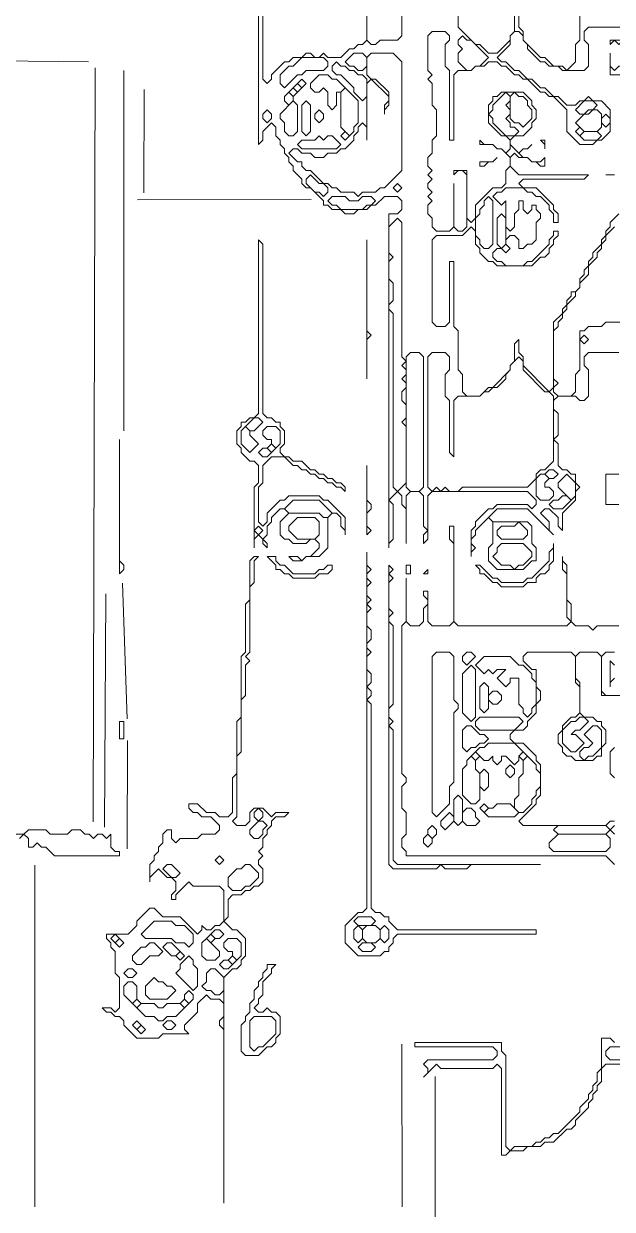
# Model space of a CAD drawing. Extents: x 10 to 1971, y 11 to 1392.
# Drawn here: x 1306.9 to 1442.5, y 534.6 to 807.8 of the extents above; entities that cross this region are included whole.
import ezdxf

# ---------------------------------------------------------------- set-up
doc = ezdxf.new("R2010")
doc.units = 0
for name, color, linetype, lineweight in [('TRACE_CURVE', 6, 'Continuous', 0), ('TRACE_STRAIGHT', 5, 'Continuous', 0), ('TRACE_TEXT_SYMBOL', 6, 'Continuous', 0)]:
    doc.layers.add(name, color=color, linetype=linetype, lineweight=lineweight)

msp = doc.modelspace()

# ---------------------------------------------------------------- linework, layer by layer
at = {"layer": 'TRACE_CURVE', "color": 6}
for points in [[(1361, 825), (1361, 780), (1362, 781), (1362, 783), (1364, 785), (1365, 784), (1365, 782), (1366, 781), (1366, 780), (1367, 779), (1367, 778), (1368, 777), (1368, 776), (1369, 775), (1369, 774), (1371, 772), (1371, 771), (1372, 770), (1373, 770), (1376, 767), (1376, 766), (1377, 766), (1378, 765), (1380, 765), (1381, 764), (1383, 764), (1384, 765), (1386, 765), (1387, 766), (1388, 766), (1390, 768), (1393, 768), (1394, 767), (1394, 765), (1393, 764), (1391, 764), (1391, 687)], [(1386, 815), (1386, 804), (1385, 803), (1384, 803), (1383, 802), (1382, 802), (1380, 800), (1377, 800), (1376, 801), (1375, 800), (1374, 800), (1373, 801), (1372, 801), (1371, 800), (1369, 800), (1368, 799), (1367, 799), (1364, 796), (1364, 795), (1363, 794), (1362, 795), (1362, 812)], [(1419, 805), (1419, 804), (1416, 801), (1414, 801), (1412, 803), (1411, 803), (1407, 807), (1407, 812)], [(1435, 813), (1435, 804), (1434, 803), (1434, 799), (1432, 797), (1431, 798), (1429, 798), (1427, 800), (1426, 800), (1422, 804), (1422, 806), (1421, 807), (1421, 810)], [(1420, 810), (1420, 806), (1419, 805)], [(1437, 791), (1436, 790), (1435, 790), (1434, 789), (1432, 789), (1430, 791), (1429, 791), (1427, 793), (1426, 793), (1424, 795), (1423, 795), (1421, 797), (1420, 797), (1418, 799), (1417, 799), (1416, 800), (1419, 803), (1419, 805), (1420, 806), (1421, 806), (1422, 805), (1422, 804), (1423, 803), (1423, 802), (1426, 799), (1427, 799), (1428, 798), (1430, 798), (1431, 797), (1436, 797), (1437, 798), (1437, 803), (1436, 804), (1436, 806), (1437, 807), (1446, 807)], [(1406, 761), (1405, 760), (1402, 760), (1401, 761), (1401, 763), (1400, 764), (1400, 766), (1401, 767), (1400, 768), (1401, 769), (1400, 770), (1400, 771), (1401, 772), (1400, 773), (1401, 774), (1400, 775), (1400, 777), (1401, 778), (1401, 781), (1402, 782), (1402, 788), (1401, 789), (1401, 794), (1400, 795), (1401, 796), (1400, 797), (1400, 805), (1401, 806), (1404, 806), (1405, 805), (1405, 804), (1404, 803), (1404, 798), (1405, 797), (1405, 781), (1406, 781), (1406, 796), (1407, 797), (1410, 797), (1411, 798), (1413, 798), (1414, 799), (1416, 799), (1417, 798), (1418, 798), (1420, 796), (1421, 796), (1422, 795), (1423, 795), (1426, 792), (1427, 792), (1428, 791), (1429, 791), (1432, 788), (1432, 783), (1435, 780), (1438, 780), (1439, 781), (1440, 781), (1442, 783), (1442, 788), (1440, 790), (1438, 790), (1437, 791)], [(1426, 776), (1424, 776), (1423, 777), (1422, 777), (1421, 778), (1422, 779), (1423, 779), (1424, 780), (1423, 779), (1422, 779), (1421, 778), (1419, 780), (1419, 781), (1420, 782), (1422, 782), (1424, 784), (1424, 785), (1425, 786), (1425, 788), (1424, 789), (1424, 790), (1422, 792), (1417, 792), (1416, 791), (1415, 791), (1415, 790), (1414, 789), (1414, 785), (1417, 782), (1418, 782), (1419, 781), (1419, 779), (1418, 778), (1417, 779), (1416, 779), (1415, 780), (1413, 780), (1412, 781), (1412, 780), (1415, 780), (1416, 779), (1417, 779), (1419, 777), (1419, 775), (1418, 774), (1418, 771), (1417, 770), (1415, 770), (1411, 766), (1411, 763), (1410, 762), (1409, 763), (1409, 774), (1406, 774), (1406, 773), (1407, 774), (1408, 774), (1409, 773), (1409, 761), (1408, 760), (1407, 760), (1406, 761), (1406, 771), (1406, 761)], [(1419, 756), (1418, 757), (1418, 758), (1419, 759), (1420, 759), (1421, 758), (1421, 756), (1422, 756), (1423, 757), (1424, 757), (1425, 758), (1425, 762), (1426, 763), (1426, 764), (1425, 765), (1425, 766), (1424, 766), (1424, 765), (1423, 764), (1422, 765), (1422, 767), (1421, 767), (1421, 765), (1420, 764), (1420, 761), (1419, 760), (1418, 761), (1418, 767), (1417, 766), (1415, 768), (1416, 769), (1417, 769), (1418, 770), (1422, 770), (1423, 769), (1424, 769), (1425, 768), (1426, 768), (1428, 766), (1428, 765), (1429, 764), (1429, 762), (1430, 762), (1430, 764), (1429, 765), (1429, 766), (1425, 770), (1422, 770), (1421, 771), (1422, 772), (1436, 772), (1437, 773), (1421, 773), (1419, 775), (1419, 777), (1420, 778), (1421, 777), (1423, 777), (1424, 776), (1425, 776), (1426, 775), (1427, 775), (1427, 777), (1426, 776)], [(1443, 773), (1441, 773), (1443, 773)], [(1444, 764), (1442, 762), (1442, 761), (1441, 760), (1441, 759), (1440, 758), (1440, 757), (1438, 755), (1438, 754), (1437, 753), (1437, 752), (1436, 751), (1436, 750), (1435, 749), (1435, 747), (1434, 746), (1433, 746), (1433, 745), (1432, 744), (1432, 743), (1431, 742)], [(1431, 742), (1431, 741), (1429, 739), (1429, 724), (1428, 723), (1422, 729), (1422, 731), (1421, 732), (1421, 735), (1420, 734), (1420, 730), (1419, 729), (1419, 728), (1415, 724), (1414, 724), (1412, 722), (1409, 722), (1408, 723), (1408, 727), (1407, 728), (1407, 737), (1406, 738), (1406, 753), (1405, 753), (1405, 739), (1404, 738), (1402, 738), (1401, 739), (1401, 758), (1402, 759), (1408, 759), (1410, 761), (1411, 760), (1411, 757), (1412, 756), (1412, 755), (1414, 753), (1415, 753), (1416, 752), (1424, 752), (1426, 754), (1427, 754), (1428, 755), (1428, 756), (1429, 757), (1429, 758), (1430, 759), (1430, 760), (1429, 760), (1429, 759), (1428, 758), (1428, 757), (1424, 753), (1423, 753), (1422, 752), (1418, 752), (1417, 753), (1416, 753), (1415, 754), (1415, 755), (1416, 756), (1417, 756), (1418, 755), (1419, 756)], [(1433, 722), (1430, 722), (1429, 723), (1429, 724), (1430, 725), (1429, 726), (1429, 737), (1430, 738), (1430, 739), (1431, 740), (1431, 741), (1432, 742), (1432, 743), (1434, 745), (1434, 746), (1435, 747), (1435, 748), (1437, 750), (1437, 752), (1439, 754), (1439, 755), (1440, 756), (1440, 757), (1441, 758), (1441, 759), (1443, 761)], [(1361, 758), (1361, 718), (1360, 717), (1359, 717), (1358, 716), (1357, 716), (1357, 715), (1356, 714), (1356, 711), (1357, 710), (1357, 709), (1359, 707), (1360, 707), (1361, 706), (1361, 702), (1360, 701), (1360, 687), (1360, 689), (1361, 690), (1362, 689), (1362, 688), (1363, 687), (1363, 688), (1362, 689), (1363, 690), (1363, 692), (1364, 693), (1364, 694), (1366, 696), (1367, 696), (1368, 695), (1366, 693), (1366, 690), (1367, 689), (1368, 689), (1369, 688), (1372, 688), (1373, 689), (1374, 689), (1375, 688), (1375, 687), (1373, 685), (1372, 685), (1371, 684), (1370, 685), (1368, 685), (1369, 684), (1371, 684), (1372, 685), (1375, 685), (1377, 687), (1377, 694), (1378, 695), (1379, 695), (1380, 694), (1380, 692), (1381, 691), (1381, 690), (1381, 694), (1377, 698), (1376, 698), (1375, 699), (1368, 699), (1367, 698)], [(1367, 698), (1366, 698), (1363, 695), (1363, 693), (1362, 692), (1361, 693), (1361, 701), (1362, 702), (1362, 706), (1364, 708), (1367, 708), (1369, 706), (1370, 706), (1371, 705), (1372, 705), (1373, 704), (1374, 704), (1375, 703), (1376, 703), (1377, 702), (1378, 702), (1379, 701), (1380, 701), (1381, 700), (1381, 701), (1380, 702), (1379, 702), (1378, 703), (1377, 703), (1376, 704), (1375, 704), (1374, 705), (1373, 705), (1371, 707), (1369, 707), (1368, 708), (1367, 708), (1366, 709), (1366, 710), (1367, 711), (1367, 714), (1366, 715), (1366, 716), (1365, 716), (1364, 717), (1363, 717), (1362, 718), (1362, 757), (1361, 758)], [(1446, 739), (1441, 739), (1440, 738), (1437, 738), (1436, 737), (1435, 737), (1435, 728), (1434, 727), (1434, 723), (1433, 722)], [(1430, 692), (1431, 691), (1431, 695), (1434, 698), (1434, 700), (1435, 701), (1434, 702), (1434, 704), (1433, 704), (1432, 705), (1431, 705), (1430, 706), (1430, 711), (1429, 712), (1430, 713), (1430, 718), (1429, 719), (1429, 721), (1430, 722), (1434, 722), (1435, 721), (1436, 721), (1437, 722), (1437, 728), (1436, 729), (1436, 731), (1437, 732), (1444, 732)], [(1444, 704), (1441, 704), (1441, 697), (1444, 697)], [(1391, 687), (1391, 688), (1392, 689), (1392, 697), (1391, 698), (1393, 700), (1394, 699), (1394, 697), (1395, 696), (1395, 688), (1395, 699), (1396, 700), (1398, 700), (1399, 699), (1399, 692), (1400, 691), (1399, 690), (1399, 688), (1400, 689), (1400, 699), (1401, 700), (1423, 700), (1425, 698), (1425, 697), (1424, 696), (1423, 697), (1416, 697), (1415, 696), (1414, 696), (1411, 693), (1411, 692), (1410, 691), (1410, 685), (1410, 686), (1411, 687), (1410, 688), (1410, 689), (1411, 690), (1411, 691), (1414, 694), (1415, 693), (1415, 688), (1414, 687), (1414, 684), (1416, 682), (1422, 682), (1424, 684), (1425, 684), (1425, 687), (1424, 688), (1424, 692), (1423, 693), (1415, 693), (1414, 694), (1416, 696), (1423, 696), (1429, 690), (1428, 691), (1428, 693), (1426, 695), (1427, 696), (1428, 696), (1430, 694), (1430, 692)], [(1405, 692), (1405, 689), (1406, 688), (1406, 670), (1405, 669), (1401, 669), (1400, 670), (1400, 677), (1399, 677), (1399, 676), (1400, 675), (1400, 674), (1399, 673), (1399, 670), (1398, 669), (1396, 669), (1395, 670), (1395, 680), (1395, 670), (1394, 669), (1394, 635), (1395, 634), (1395, 633), (1394, 632), (1394, 627), (1395, 626), (1395, 621), (1394, 620), (1394, 618), (1395, 617), (1395, 616), (1441, 616), (1443, 614)], [(1431, 685), (1431, 682), (1432, 681), (1432, 671), (1433, 670), (1432, 669), (1407, 669), (1406, 670), (1406, 692), (1405, 692)], [(1360, 685), (1359, 684), (1359, 675), (1358, 674), (1358, 663), (1357, 662), (1357, 648), (1356, 647), (1356, 635), (1355, 634), (1355, 626), (1354, 625), (1352, 625), (1351, 626), (1349, 626), (1347, 628), (1345, 628), (1345, 627), (1346, 626), (1347, 626), (1348, 625), (1350, 625), (1352, 623), (1352, 622), (1351, 621), (1348, 621), (1347, 620), (1343, 620), (1342, 619), (1341, 620), (1341, 622), (1340, 622), (1339, 621), (1339, 619), (1338, 618), (1338, 617), (1337, 616), (1337, 615), (1336, 614), (1336, 610), (1336, 611), (1338, 613), (1340, 611), (1341, 611), (1342, 610), (1342, 608), (1341, 607), (1341, 606), (1342, 606), (1342, 607), (1345, 610), (1346, 609), (1352, 609), (1353, 608), (1353, 601), (1352, 600), (1351, 600), (1350, 599), (1349, 599), (1348, 600), (1348, 599), (1347, 598), (1343, 602), (1339, 602)], [(1361, 617), (1362, 618), (1362, 620), (1363, 621), (1363, 622), (1364, 623), (1364, 624), (1365, 625), (1367, 625), (1368, 626), (1365, 626), (1364, 625), (1362, 627), (1360, 627), (1359, 626), (1359, 624), (1358, 623), (1356, 623), (1355, 624), (1356, 625), (1356, 639), (1357, 640), (1357, 652), (1358, 653), (1358, 660), (1359, 661), (1358, 662), (1359, 663), (1359, 678), (1360, 679), (1360, 684), (1361, 685), (1360, 685)], [(1444, 669), (1439, 669), (1438, 668), (1437, 669), (1434, 669), (1433, 670), (1433, 674), (1432, 675), (1432, 683), (1431, 684), (1431, 685)], [(1425, 639), (1422, 642), (1420, 642), (1419, 643), (1419, 644), (1420, 645), (1422, 645), (1423, 646), (1423, 647), (1425, 649), (1425, 651), (1426, 652), (1426, 654), (1425, 655), (1425, 659), (1424, 659), (1422, 661), (1422, 662), (1423, 663), (1433, 663), (1434, 662), (1434, 656), (1435, 655), (1435, 649), (1434, 648), (1433, 648), (1431, 646), (1431, 645), (1430, 644), (1430, 642), (1431, 641), (1431, 640), (1432, 639), (1433, 639), (1434, 638), (1438, 638), (1439, 639), (1440, 639), (1440, 641), (1441, 642), (1441, 645), (1440, 646), (1440, 647), (1439, 647), (1438, 648), (1436, 648), (1435, 649), (1435, 656), (1434, 657), (1434, 662), (1435, 663), (1439, 663), (1440, 662), (1440, 653), (1449, 653)], [(1447, 653), (1441, 653), (1440, 654), (1440, 662), (1441, 663), (1443, 663)], [(1443, 660), (1442, 661), (1442, 655), (1442, 656), (1443, 657)], [(1443, 641), (1442, 640), (1442, 635), (1443, 634)], [(1443, 624), (1442, 624), (1441, 623), (1422, 623), (1421, 624), (1425, 628), (1425, 629), (1426, 630), (1426, 637), (1425, 638), (1425, 639)], [(1443, 621), (1442, 622), (1443, 623)], [(1339, 602), (1337, 604), (1336, 604), (1333, 601), (1333, 600), (1331, 598), (1326, 598), (1326, 597), (1327, 596), (1327, 595), (1328, 594), (1328, 589), (1329, 588), (1329, 581), (1328, 580), (1327, 581), (1325, 581), (1326, 580), (1327, 580), (1328, 579), (1329, 579), (1330, 578), (1330, 577), (1333, 574), (1338, 574), (1339, 575), (1345, 575), (1344, 576), (1344, 577), (1347, 580), (1347, 582), (1349, 584), (1350, 583), (1352, 583), (1353, 582), (1353, 579), (1352, 578), (1352, 577), (1353, 576), (1353, 536), (1353, 588), (1355, 590), (1356, 590), (1357, 591), (1357, 592), (1358, 593), (1358, 597), (1356, 599), (1355, 599), (1353, 601), (1354, 602), (1354, 606), (1355, 607), (1357, 607), (1358, 608), (1359, 608), (1360, 609), (1361, 609), (1362, 610), (1362, 613), (1361, 614), (1361, 615), (1362, 616), (1361, 617)], [(1443, 573), (1442, 574), (1440, 574), (1440, 567), (1439, 566), (1439, 564), (1438, 563), (1438, 562), (1437, 561), (1437, 560), (1435, 558), (1435, 557), (1430, 552), (1429, 552), (1428, 551), (1427, 551), (1426, 550), (1425, 550), (1424, 549), (1420, 549), (1419, 548), (1418, 549), (1418, 570), (1417, 571), (1417, 573), (1397, 573), (1397, 572), (1415, 572), (1416, 571), (1416, 570), (1415, 569), (1400, 569), (1399, 568)], [(1399, 568), (1400, 567), (1400, 566), (1399, 565), (1402, 568), (1403, 567), (1415, 567), (1416, 568), (1417, 567), (1417, 547), (1418, 547), (1419, 548), (1422, 548), (1423, 549), (1426, 549), (1427, 550), (1429, 550), (1432, 553), (1433, 553), (1434, 554), (1434, 555), (1437, 558), (1437, 559), (1438, 560), (1438, 561), (1439, 562), (1439, 563), (1440, 564), (1440, 567), (1441, 568), (1446, 568)]]:
    msp.add_lwpolyline(points, dxfattribs=at)
for points in [[(1388, 816), (1389, 817), (1390, 817), (1391, 816), (1392, 816), (1394, 814), (1394, 805), (1393, 804), (1389, 804), (1388, 803), (1387, 803), (1386, 804), (1386, 815), (1387, 816)], [(1407, 804), (1408, 805), (1409, 804), (1410, 804), (1414, 800), (1412, 798), (1411, 798), (1410, 797), (1409, 797), (1407, 799), (1407, 801), (1408, 802), (1407, 803)], [(1386, 800), (1387, 801), (1392, 801), (1394, 799), (1394, 774), (1390, 770), (1389, 770), (1388, 769), (1385, 769), (1384, 768), (1383, 769), (1380, 769), (1379, 770), (1378, 770), (1377, 771), (1376, 771), (1373, 774), (1372, 774), (1371, 775), (1371, 776), (1370, 776), (1368, 778), (1369, 779), (1370, 779), (1371, 778), (1373, 778), (1374, 777), (1376, 777), (1377, 778), (1379, 778), (1380, 779), (1381, 779), (1383, 781), (1383, 782), (1384, 783), (1384, 784), (1385, 785), (1386, 784), (1386, 781), (1386, 794), (1387, 795), (1391, 791), (1391, 790), (1390, 789), (1390, 787), (1390, 788), (1391, 789), (1391, 792), (1388, 795), (1387, 795), (1386, 796)], [(1383, 801), (1385, 801), (1386, 800), (1386, 798), (1385, 797), (1384, 797), (1383, 798), (1382, 798), (1381, 799)], [(1371, 800), (1376, 800), (1377, 799), (1377, 798), (1376, 797), (1372, 797), (1371, 796), (1370, 796), (1367, 793), (1366, 794), (1366, 796), (1368, 798), (1369, 798)], [(1378, 798), (1379, 799), (1380, 798), (1381, 798), (1382, 797), (1383, 797), (1384, 796), (1385, 796), (1386, 795), (1386, 791), (1385, 790), (1383, 792), (1383, 793), (1380, 796), (1379, 796), (1378, 797)], [(1375, 796), (1377, 796), (1378, 795), (1379, 795), (1381, 793), (1380, 792), (1379, 792), (1379, 789), (1378, 788), (1377, 789), (1377, 792), (1376, 793), (1375, 792), (1374, 792), (1373, 793), (1373, 794)], [(1368, 792), (1369, 793), (1370, 792), (1369, 791)], [(1369, 793), (1370, 794), (1371, 793), (1370, 792)], [(1370, 794), (1371, 795), (1372, 794), (1371, 793)], [(1380, 792), (1381, 793), (1384, 790), (1384, 785), (1383, 784), (1383, 783), (1382, 782), (1380, 784)], [(1369, 790), (1370, 789), (1370, 783), (1369, 782), (1368, 782), (1367, 783), (1367, 785), (1366, 786), (1366, 787)], [(1367, 791), (1368, 792), (1369, 791), (1369, 790), (1368, 789), (1367, 790)], [(1371, 789), (1372, 790), (1373, 789), (1373, 783), (1372, 782), (1371, 783)], [(1418, 792), (1419, 791), (1419, 790), (1418, 789), (1419, 788), (1419, 787), (1418, 786), (1419, 785), (1419, 784), (1420, 784), (1421, 783), (1420, 782), (1418, 782), (1415, 785), (1415, 786), (1414, 787), (1415, 788), (1415, 789)], [(1419, 791), (1420, 792), (1421, 791), (1422, 791), (1423, 790), (1423, 789), (1424, 788), (1424, 786), (1422, 784), (1421, 785), (1420, 785), (1419, 786)], [(1436, 790), (1438, 790), (1439, 789), (1438, 788), (1437, 788), (1436, 787), (1435, 787), (1434, 788)], [(1362, 787), (1363, 788), (1364, 787), (1364, 786), (1363, 785), (1362, 786)], [(1374, 787), (1375, 788), (1376, 787), (1376, 786), (1375, 785), (1374, 786)], [(1437, 787), (1438, 788), (1439, 788), (1440, 787), (1440, 784), (1439, 783), (1436, 783), (1434, 785), (1436, 787)], [(1440, 786), (1441, 787), (1442, 786), (1442, 785), (1441, 784), (1440, 785)], [(1374, 781), (1375, 782), (1376, 781), (1377, 782), (1378, 782), (1380, 780), (1379, 779), (1371, 779), (1370, 780), (1371, 781)], [(1380, 782), (1381, 783), (1382, 782), (1381, 781)], [(1434, 783), (1435, 784), (1436, 783), (1435, 782)], [(1435, 782), (1436, 783), (1439, 783), (1440, 782), (1439, 781), (1436, 781)], [(1372, 772), (1373, 773), (1375, 771), (1376, 771), (1377, 770), (1377, 769), (1376, 768), (1375, 769), (1374, 769), (1372, 771)], [(1392, 770), (1393, 771), (1394, 770), (1393, 769)], [(1377, 767), (1378, 768), (1381, 768), (1382, 767), (1384, 767), (1385, 768), (1387, 768), (1388, 767), (1387, 766), (1386, 766), (1385, 765), (1380, 765), (1379, 766), (1378, 766)], [(1413, 767), (1414, 768), (1415, 767), (1415, 757), (1414, 756), (1413, 756), (1412, 757), (1412, 758), (1411, 759), (1411, 763), (1412, 764), (1412, 765), (1413, 766)], [(1393, 763), (1394, 762), (1394, 731), (1395, 730), (1394, 729), (1395, 728), (1395, 727), (1394, 726), (1395, 725), (1395, 724), (1394, 723), (1394, 721), (1395, 720), (1395, 717), (1394, 716), (1395, 715), (1395, 702), (1393, 700), (1392, 701), (1392, 741), (1391, 742), (1391, 743), (1392, 744), (1392, 748), (1391, 749), (1391, 753), (1392, 754), (1391, 755), (1391, 761)], [(1416, 763), (1417, 764), (1418, 763), (1418, 757), (1417, 756), (1416, 757)], [(1435, 735), (1436, 736), (1437, 735), (1436, 734)], [(1395, 731), (1396, 732), (1398, 732), (1399, 731), (1399, 701), (1398, 700), (1396, 700), (1395, 701)], [(1400, 731), (1401, 732), (1404, 732), (1405, 731), (1405, 728), (1404, 727), (1404, 722), (1405, 721), (1405, 709), (1406, 708), (1406, 721), (1407, 722), (1412, 722), (1413, 723), (1414, 723), (1415, 724), (1416, 724), (1418, 726), (1418, 727), (1419, 728), (1419, 729), (1421, 731), (1422, 730), (1422, 728), (1427, 723), (1428, 723), (1429, 722), (1429, 707), (1427, 705), (1426, 705), (1425, 704), (1425, 703), (1423, 701), (1408, 701), (1407, 700), (1405, 700), (1404, 701), (1403, 700), (1402, 701), (1401, 700), (1400, 701)], [(1360, 717), (1361, 717), (1362, 716), (1360, 714), (1359, 714), (1358, 715)], [(1357, 714), (1358, 715), (1359, 714), (1359, 713), (1361, 711), (1359, 709), (1357, 711)], [(1362, 714), (1363, 715), (1365, 715), (1366, 714), (1366, 711), (1365, 710), (1364, 711), (1364, 712), (1363, 712), (1362, 713)], [(1363, 710), (1364, 711), (1365, 710), (1364, 709)], [(1361, 709), (1362, 710), (1363, 710), (1364, 709), (1363, 708), (1362, 708)], [(1427, 704), (1428, 705), (1429, 705), (1430, 704), (1429, 703), (1428, 703)], [(1425, 703), (1426, 704), (1427, 704), (1428, 703), (1427, 702), (1427, 701), (1428, 701), (1429, 700), (1429, 699), (1428, 698), (1426, 698), (1425, 699)], [(1432, 704), (1434, 702), (1434, 699), (1433, 698), (1430, 701), (1430, 702)], [(1369, 698), (1375, 698), (1378, 695), (1377, 694), (1376, 694), (1375, 695), (1368, 695), (1367, 696)], [(1430, 698), (1431, 699), (1432, 699), (1433, 698), (1431, 696), (1429, 696), (1428, 697), (1429, 698)], [(1360, 691), (1361, 692), (1362, 691), (1361, 690)], [(1370, 694), (1374, 694), (1375, 693), (1375, 690), (1374, 689), (1370, 689), (1368, 691), (1368, 692)], [(1420, 692), (1421, 693), (1423, 691), (1423, 690), (1422, 689), (1417, 689), (1416, 690), (1416, 691), (1417, 692)], [(1386, 686), (1386, 604), (1385, 603), (1384, 603), (1381, 600), (1381, 596), (1384, 593), (1389, 593), (1390, 594), (1391, 594), (1391, 595), (1392, 596), (1392, 597), (1393, 598), (1425, 598), (1425, 599), (1393, 599), (1391, 601), (1391, 602), (1390, 602), (1389, 603), (1388, 603), (1387, 604), (1387, 651), (1386, 652), (1387, 653), (1387, 654), (1386, 655), (1387, 656), (1387, 658), (1386, 659), (1386, 662), (1387, 663), (1386, 664), (1386, 665), (1387, 666), (1387, 668), (1386, 669), (1386, 672), (1387, 673), (1386, 674), (1387, 675), (1386, 676), (1386, 678), (1387, 679), (1386, 680), (1386, 681), (1387, 682), (1386, 683)], [(1416, 687), (1417, 688), (1422, 688), (1424, 686), (1424, 685), (1422, 683), (1421, 683), (1420, 682), (1419, 683), (1417, 683), (1415, 685), (1416, 686)], [(1391, 683), (1391, 614), (1392, 613), (1402, 613), (1403, 614), (1404, 613), (1409, 613), (1410, 614), (1426, 614), (1393, 614), (1392, 615), (1392, 645), (1391, 646), (1392, 647), (1391, 648), (1391, 650), (1392, 651), (1392, 669), (1391, 670), (1391, 671), (1392, 672), (1391, 673), (1391, 679), (1392, 680), (1391, 681), (1392, 682)], [(1401, 662), (1402, 663), (1405, 663), (1406, 662), (1406, 652), (1407, 651), (1407, 650), (1406, 649), (1406, 633), (1405, 632), (1405, 628), (1402, 625), (1401, 626)], [(1408, 662), (1409, 663), (1410, 663), (1411, 662), (1409, 660), (1408, 661)], [(1413, 662), (1419, 662), (1421, 660), (1422, 660), (1424, 658), (1424, 657), (1425, 656), (1425, 651), (1424, 650), (1424, 649), (1423, 648), (1422, 649), (1422, 650), (1421, 651), (1421, 657), (1419, 657), (1419, 656), (1418, 655), (1416, 657), (1418, 659), (1416, 659), (1415, 658), (1414, 659), (1413, 658), (1411, 660)], [(1410, 660), (1411, 659), (1411, 648), (1410, 647), (1408, 649), (1408, 658)], [(1412, 655), (1413, 656), (1414, 655), (1414, 650), (1413, 649), (1412, 650)], [(1414, 653), (1415, 654), (1416, 654), (1417, 653), (1417, 652), (1416, 651), (1415, 651), (1414, 652)], [(1411, 647), (1412, 648), (1421, 648), (1422, 647), (1420, 645), (1412, 645), (1411, 646)], [(1434, 647), (1435, 648), (1436, 648), (1437, 647), (1435, 645), (1434, 645), (1433, 644), (1434, 644), (1436, 642), (1434, 640), (1433, 640), (1431, 642), (1431, 645), (1433, 647)], [(1408, 645), (1409, 646), (1410, 646), (1412, 644), (1413, 644), (1414, 643), (1413, 642), (1412, 642), (1411, 641), (1410, 641), (1409, 640), (1408, 641)], [(1438, 646), (1439, 646), (1440, 645), (1440, 641), (1438, 639), (1437, 639), (1436, 638), (1435, 639), (1435, 640), (1436, 641), (1437, 641), (1438, 642), (1436, 644)], [(1410, 639), (1411, 640), (1412, 639), (1411, 638)], [(1413, 641), (1414, 642), (1420, 642), (1422, 640), (1421, 639), (1421, 638), (1420, 637), (1418, 639), (1417, 639), (1417, 638), (1416, 637), (1415, 638), (1415, 639), (1414, 638), (1413, 638), (1411, 640), (1412, 641)], [(1421, 639), (1422, 640), (1423, 639), (1422, 638)], [(1409, 638), (1410, 639), (1411, 638), (1411, 636), (1412, 635), (1412, 629), (1411, 628), (1410, 628), (1408, 630), (1408, 636), (1409, 637)], [(1418, 636), (1419, 637), (1420, 636), (1420, 635), (1419, 634), (1418, 635)], [(1422, 638), (1423, 639), (1425, 637), (1425, 636), (1426, 635), (1426, 632), (1425, 631), (1425, 630), (1424, 629), (1424, 628), (1422, 626), (1421, 626), (1420, 627), (1420, 629), (1421, 630), (1421, 634), (1422, 635)], [(1412, 635), (1413, 636), (1414, 635), (1414, 632), (1413, 631), (1412, 632)], [(1406, 629), (1407, 630), (1408, 629), (1408, 624), (1407, 623), (1406, 624)], [(1360, 626), (1361, 627), (1362, 626), (1362, 625), (1361, 624), (1360, 625)], [(1405, 626), (1406, 625), (1406, 624), (1404, 622), (1403, 623), (1403, 624)], [(1408, 626), (1409, 627), (1410, 627), (1411, 626), (1411, 625), (1412, 624), (1411, 623), (1409, 623), (1408, 624)], [(1412, 627), (1413, 628), (1414, 627), (1413, 626)], [(1415, 627), (1416, 628), (1419, 628), (1421, 626), (1420, 625), (1414, 625), (1413, 626), (1414, 627)], [(1361, 624), (1362, 624), (1363, 623), (1362, 622), (1362, 621), (1361, 620), (1360, 620), (1359, 621), (1359, 622)], [(1399, 620), (1400, 621), (1401, 620), (1401, 619), (1400, 618), (1399, 619)], [(1400, 622), (1401, 623), (1402, 622), (1402, 621), (1401, 620), (1400, 621)], [(1430, 621), (1441, 621), (1442, 620), (1442, 618), (1441, 617), (1429, 617), (1428, 618), (1428, 619)], [(1429, 622), (1430, 623), (1441, 623), (1442, 622), (1441, 621), (1430, 621)], [(1351, 615), (1352, 616), (1353, 615), (1352, 614)], [(1339, 613), (1340, 614), (1341, 614), (1343, 612), (1342, 611), (1341, 611)], [(1357, 613), (1358, 614), (1359, 614), (1361, 612), (1361, 611), (1359, 609), (1358, 609), (1357, 608), (1355, 608), (1354, 609), (1354, 611), (1356, 613)], [(1383, 601), (1384, 602), (1387, 602), (1388, 601), (1387, 600), (1384, 600)], [(1337, 601), (1341, 601), (1342, 600), (1344, 600), (1346, 598), (1346, 596), (1345, 595), (1344, 596), (1342, 596), (1341, 597), (1335, 597), (1334, 598)], [(1350, 598), (1351, 599), (1352, 599), (1353, 598), (1352, 597), (1351, 597)], [(1383, 599), (1384, 600), (1385, 599), (1385, 597), (1384, 596), (1383, 597)], [(1385, 599), (1386, 600), (1388, 600), (1389, 599), (1389, 597), (1388, 596), (1386, 596), (1385, 597)], [(1389, 599), (1390, 600), (1391, 599), (1391, 597), (1390, 596), (1389, 597)], [(1327, 597), (1328, 598), (1329, 597), (1328, 596)], [(1328, 596), (1329, 597), (1330, 596), (1329, 595)], [(1335, 595), (1336, 596), (1337, 596), (1339, 594), (1338, 593), (1336, 593), (1334, 591), (1333, 591), (1332, 592), (1332, 593), (1334, 595)], [(1339, 595), (1340, 596), (1341, 596), (1343, 594), (1342, 593), (1341, 593)], [(1348, 596), (1349, 597), (1352, 594), (1352, 593), (1351, 592), (1349, 592), (1348, 593)], [(1349, 597), (1350, 598), (1351, 597), (1350, 596)], [(1353, 596), (1354, 597), (1356, 597), (1357, 596), (1357, 593), (1356, 592), (1355, 593), (1355, 594), (1354, 594), (1353, 595)], [(1384, 595), (1385, 596), (1387, 596), (1388, 595), (1387, 594), (1385, 594)], [(1342, 593), (1343, 594), (1344, 593), (1343, 592)], [(1345, 593), (1346, 592), (1346, 591), (1347, 590), (1347, 586), (1346, 585), (1342, 589), (1343, 590), (1343, 591)], [(1354, 592), (1355, 593), (1356, 592), (1355, 591)], [(1352, 591), (1353, 592), (1354, 592), (1355, 591), (1354, 590), (1353, 590)], [(1330, 589), (1331, 590), (1332, 590), (1333, 589), (1332, 588), (1331, 588)], [(1337, 588), (1338, 587), (1339, 587), (1340, 586), (1341, 586), (1342, 585), (1340, 583), (1336, 583), (1335, 584), (1335, 586)], [(1349, 589), (1350, 590), (1351, 590), (1353, 588), (1353, 585), (1352, 584), (1351, 584), (1350, 585), (1349, 585), (1348, 586), (1349, 587)], [(1330, 586), (1331, 587), (1332, 587), (1333, 586), (1333, 583), (1332, 582), (1330, 584)], [(1344, 584), (1345, 585), (1346, 584), (1346, 583), (1345, 582), (1344, 583)], [(1332, 582), (1333, 583), (1334, 582), (1333, 581)], [(1343, 582), (1344, 583), (1345, 582), (1344, 581)], [(1333, 581), (1334, 582), (1337, 582), (1338, 581), (1339, 581), (1340, 582), (1343, 582), (1344, 581), (1342, 579), (1340, 579), (1339, 578), (1338, 578), (1337, 579), (1335, 579)], [(1332, 577), (1333, 578), (1334, 577), (1333, 576)], [(1333, 576), (1334, 577), (1335, 576), (1334, 575)], [(1339, 577), (1340, 578), (1341, 578), (1342, 577), (1341, 576), (1340, 576)], [(1462, 572), (1463, 573), (1514, 573), (1515, 572), (1515, 570), (1514, 569), (1453, 569), (1452, 568), (1451, 569), (1442, 569), (1441, 570), (1441, 571), (1442, 572)]]:
    msp.add_lwpolyline(points, close=True, dxfattribs=at)
at = {"layer": 'TRACE_STRAIGHT', "color": 5}
for p, q in [((1289.37, 799.39), (1321.88, 799.04)), ((1322.94, 623.88), (1323.39, 797.62)), ((1330, 797), (1330, 714)), ((1334.61, 768.87), (1334.69, 792.63)), ((1333.12, 767.25), (1373.13, 767.3)), ((1329.71, 678.89), (1330.76, 647.59)), ((1325.51, 622.63), (1325.87, 676.38)), ((1330.73, 617.62), (1330.85, 642.63)), ((1309.46, 535.12), (1309.51, 613.88)), ((1394.03, 572.63), (1394.07, 535.12)), ((1401.67, 502.62), (1401.7, 565.13))]:
    msp.add_line(p, q, dxfattribs=at)
at = {"layer": 'TRACE_TEXT_SYMBOL', "color": 6}
for points in [[(1442, 804), (1442, 803), (1443, 804), (1444, 803), (1445, 804), (1446, 804)], [(1442, 801), (1442, 796), (1452, 796), (1451, 796), (1450, 797), (1451, 798), (1451, 799), (1450, 799), (1449, 800), (1450, 799), (1448, 797), (1447, 798), (1447, 799), (1446, 799), (1445, 798), (1444, 798), (1443, 797), (1442, 798)], [(1426, 781), (1427, 780), (1427, 779), (1427, 781)], [(1416, 777), (1415, 776), (1412, 776), (1412, 775), (1413, 775), (1414, 776), (1415, 776)], [(1386, 758), (1386, 726), (1386, 735), (1387, 736), (1386, 737)], [(1329, 712), (1329, 681), (1330, 682), (1330, 683), (1329, 684)], [(1386, 706), (1386, 690), (1387, 691), (1386, 692), (1386, 695), (1387, 696), (1387, 697), (1386, 698)], [(1429, 688), (1429, 687), (1428, 686), (1428, 684), (1424, 680), (1423, 680), (1422, 679), (1417, 679), (1416, 680), (1415, 680), (1412, 683), (1411, 683), (1412, 682), (1412, 681), (1413, 681), (1415, 679), (1416, 679), (1417, 678), (1422, 678), (1423, 679), (1425, 679), (1425, 680), (1426, 681), (1427, 681), (1428, 682), (1428, 683), (1429, 684)], [(1363, 685), (1365, 683), (1365, 682), (1366, 682), (1367, 681), (1368, 681), (1369, 680), (1374, 680), (1375, 681), (1377, 681), (1378, 682), (1378, 683), (1377, 683), (1376, 682), (1375, 682), (1374, 681), (1369, 681), (1367, 683), (1366, 683), (1365, 684), (1365, 685)], [(1395, 683), (1396, 683), (1396, 681), (1395, 681)], [(1400, 682), (1399, 681), (1400, 681)], [(1329, 647), (1330, 647), (1330, 643), (1329, 643)], [(1363, 591), (1363, 590), (1362, 589), (1362, 588), (1361, 587), (1361, 586), (1360, 585), (1360, 583), (1359, 582), (1359, 580), (1358, 579), (1358, 578), (1357, 577), (1357, 571), (1358, 570), (1361, 570), (1363, 572), (1364, 572), (1365, 573), (1365, 574), (1366, 575), (1366, 579), (1365, 580), (1364, 580), (1363, 581), (1362, 580), (1361, 580), (1360, 581), (1361, 582), (1361, 583), (1362, 584), (1362, 587), (1364, 589), (1364, 590), (1365, 591)], [(1359, 578), (1360, 579), (1364, 579), (1365, 578), (1365, 575), (1362, 572), (1361, 572), (1360, 571), (1359, 572)]]:
    msp.add_lwpolyline(points, close=True, dxfattribs=at)
msp.add_lwpolyline([(1306, 620), (1307, 621), (1308, 620), (1308, 618), (1309, 618), (1310, 619), (1311, 618), (1312, 618), (1314, 616), (1329, 616), (1329, 617), (1328, 617), (1327, 618), (1327, 621), (1326, 620), (1325, 621), (1324, 621), (1323, 620), (1322, 621), (1321, 621), (1320, 622), (1318, 622), (1317, 621), (1313, 621), (1312, 622), (1308, 622), (1307, 621), (1305, 621)], dxfattribs=at)

doc.saveas('drawing.dxf')
